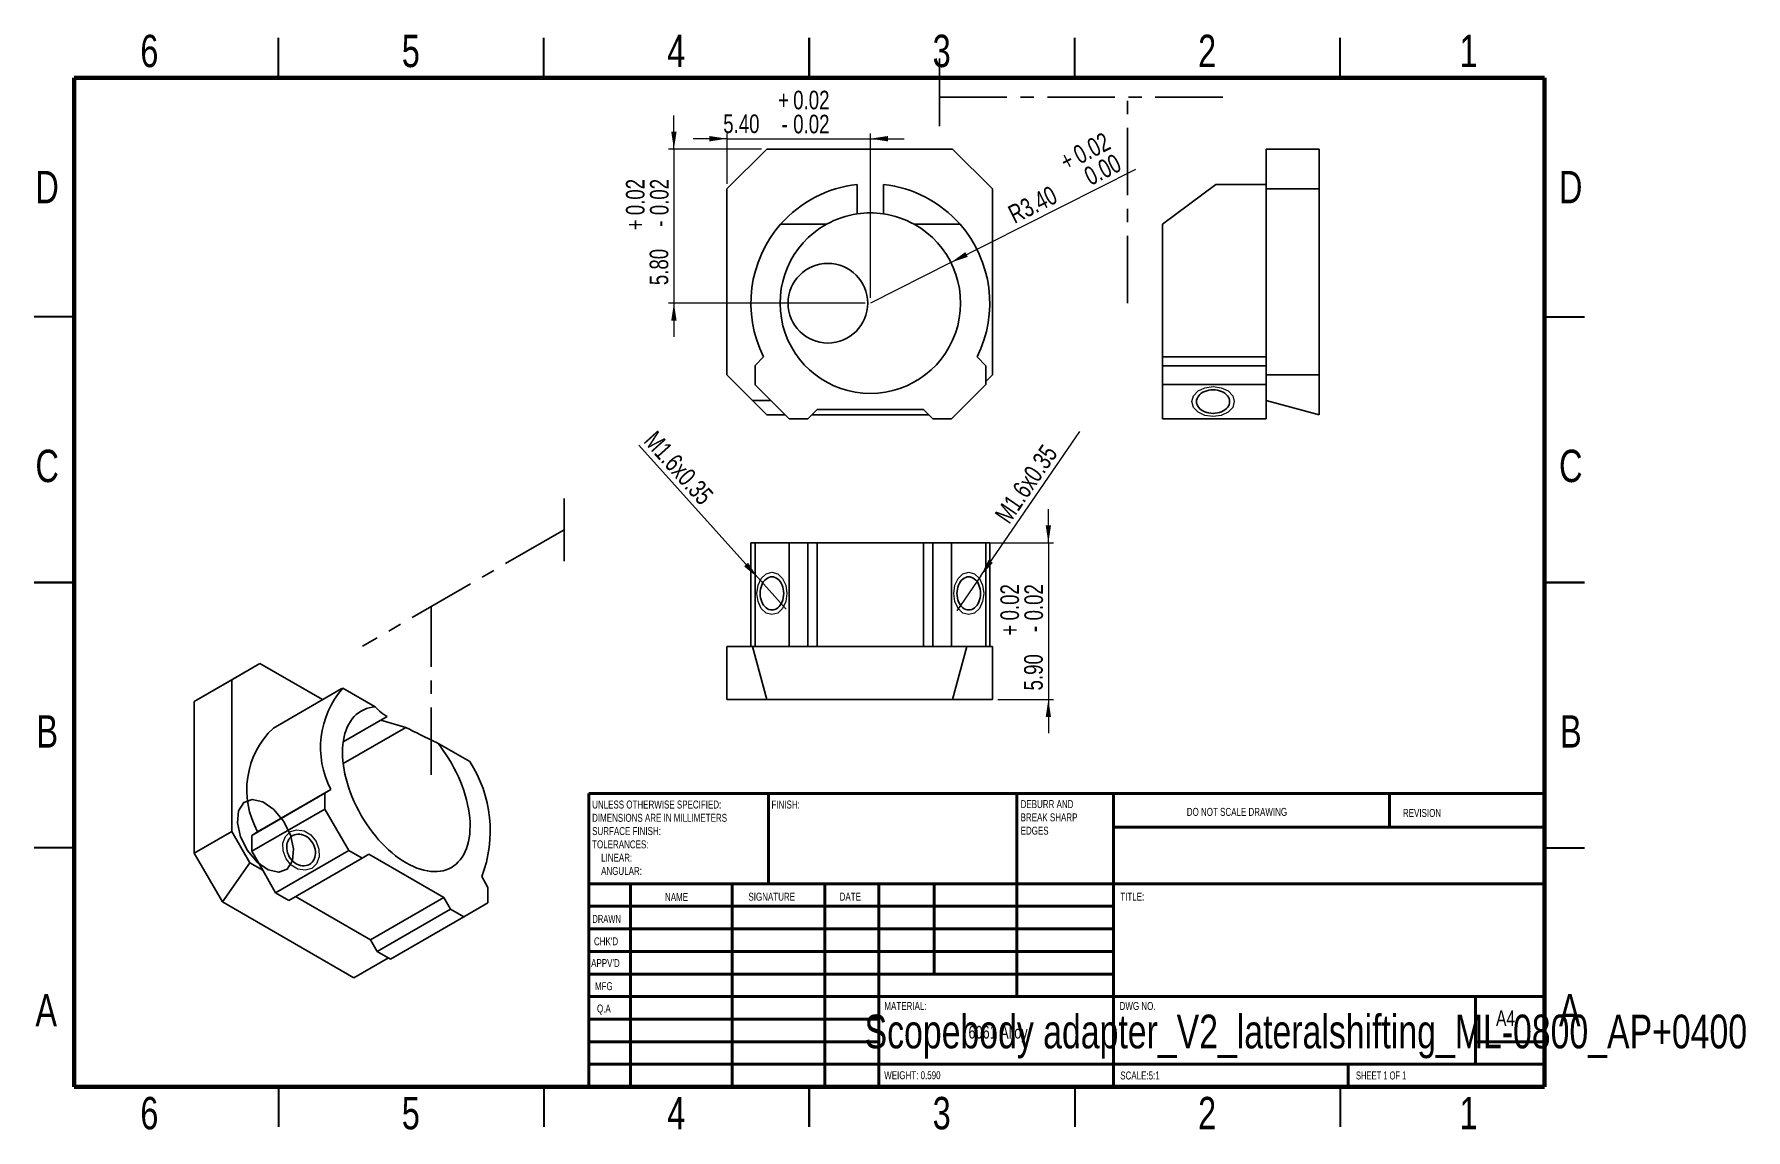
# Model space of a CAD drawing. Header units: millimetres. Extents: x 2 to 325, y 2 to 208.
import ezdxf

# ---------------------------------------------------------------- set-up
doc = ezdxf.new("R2010")
doc.units = ezdxf.units.MM
doc.linetypes.add('CENTERX2', pattern=[20.32, 12.7, -2.54, 2.54, -2.54])
doc.styles.add('SLDTEXTSTYLE0', font='TXT', dxfattribs={"width": 0.75})
doc.styles.add('SLDTEXTSTYLE1', font='TXT', dxfattribs={"width": 0.686449})
doc.styles.add('SLDTEXTSTYLE2', font='TXT', dxfattribs={"width": 0.6875})
doc.dimstyles.new('SLDDIMSTYLE0', dxfattribs={"dimtxt": 3.5, "dimasz": 3.302, "dimexe": 0, "dimexo": 0.0625, "dimgap": 0.875, "dimtad": 1, "dimlfac": 0.2, "dimrnd": 1e-09, "dimzin": 4, "dimdsep": 46, "dimtxsty": 'SLDTEXTSTYLE0', "dimsah": 1, "dimcen": 0.09, "dimadec": 0, "dimazin": 1, "dimtol": 1, "dimtp": 0.02, "dimtm": 0.02, "dimtfac": 1, "dimtmove": 0, "dimatfit": 0, "dimfxl": 0, "dimfrac": 2, "dimtolj": 1, "dimarcsym": 0})
doc.dimstyles.new('SLDDIMSTYLE1', dxfattribs={"dimtxt": 3.5, "dimasz": 3.302, "dimexe": 0, "dimexo": 0.0625, "dimgap": 0.875, "dimtad": 1, "dimlfac": 0.2, "dimrnd": 1e-09, "dimzin": 4, "dimdsep": 46, "dimtxsty": 'SLDTEXTSTYLE0', "dimsah": 1, "dimcen": 0, "dimadec": 0, "dimazin": 1, "dimtol": 1, "dimtp": 0.02, "dimtfac": 1, "dimtofl": 0, "dimtmove": 0, "dimatfit": 3, "dimfxl": 0, "dimfrac": 2, "dimtolj": 1, "dimtzin": 0, "dimarcsym": 0})
doc.dimstyles.new('SLDDIMSTYLE2', dxfattribs={"dimtxt": 3.5, "dimasz": 3.302, "dimexe": 0, "dimexo": 0.0625, "dimgap": 0.875, "dimtad": 1, "dimlfac": 0.2, "dimrnd": 1e-09, "dimzin": 12, "dimdsep": 46, "dimtxsty": 'SLDTEXTSTYLE0', "dimblk1": 'NONE', "dimsah": 1, "dimcen": 0, "dimadec": 0, "dimazin": 3, "dimtfac": 1, "dimtmove": 0, "dimatfit": 3, "dimldrblk": 'NONE', "dimfxl": 0, "dimfrac": 2, "dimtolj": 1, "dimtzin": 12, "dimarcsym": 0})

# ---------------------------------------------------------------- blocks, each defined once
blk = doc.blocks.new('SW_NOTE_0')
at = {"color": 0, "linetype": 'Continuous', "lineweight": 0, "char_height": 1.5, "attachment_point": 1, "style": 'SLDTEXTSTYLE0'}
for s, insert in [('UNLESS OTHERWISE SPECIFIED:', (0, 1.93)), ('SURFACE FINISH:', (0, -3.07)), ('DIMENSIONS ARE IN MILLIMETERS', (0, -0.57)), ('TOLERANCES:', (0, -5.57)), ('LINEAR:', (1.69, -8.07)), ('ANGULAR:', (1.69, -10.57))]:
    blk.add_mtext(s, dxfattribs=dict(at, insert=insert))
blk = doc.blocks.new('SW_NOTE_0_1')
at = {"color": 0, "linetype": 'Continuous', "lineweight": 0, "char_height": 1.5, "attachment_point": 1, "style": 'SLDTEXTSTYLE0'}
for s, insert in [('DEBURR AND', (0, 1.93)), ('BREAK SHARP', (0, -0.57)), ('EDGES', (0, -3.07))]:
    blk.add_mtext(s, dxfattribs=dict(at, insert=insert))
blk = doc.blocks.new('_D')
at = {"color": 7, "linetype": 'Continuous', "lineweight": 0}
for p, q in [((133, 188.54), (126.65, 188.54)), ((133, 180.07), (133, 189.54)), ((133, 188.54), (160, 188.54)), ((160, 158.57), (160, 189.54)), ((160, 188.54), (166.35, 188.54))]:
    blk.add_line(p, q, dxfattribs=at)
at = {"color": 7, "linetype": 'Continuous', "lineweight": 18}
for points in [[(133, 188.54), (129.7, 189.04), (129.7, 188.03)], [(160, 188.54), (163.3, 188.03), (163.3, 189.04)]]:
    blk.add_solid(points, dxfattribs=at)
at = {"color": 7, "linetype": 'Continuous', "lineweight": 18, "char_height": 3.5, "attachment_point": 1, "style": 'SLDTEXTSTYLE0'}
for s, insert in [('+', (142.64, 197.57)), ('0.02', (145.47, 197.57)), ('5.40', (132.29, 193.1)), ('-', (143.28, 193.05)), ('0.02', (145.47, 193.05))]:
    blk.add_mtext(s, dxfattribs=dict(at, insert=insert))
blk = doc.blocks.new('_D_1')
at = {"color": 7, "linetype": 'Continuous', "lineweight": 0}
for p, q in [((123, 186.57), (123, 192.92)), ((139.5, 186.57), (122, 186.57)), ((123, 186.57), (123, 157.57)), ((159, 157.57), (122, 157.57)), ((123, 157.57), (123, 151.22))]:
    blk.add_line(p, q, dxfattribs=at)
at = {"color": 7, "linetype": 'Continuous', "lineweight": 18}
for points in [[(123, 186.57), (123.51, 189.87), (122.49, 189.87)], [(123, 157.57), (122.49, 154.27), (123.51, 154.27)]]:
    blk.add_solid(points, dxfattribs=at)
at = {"color": 7, "linetype": 'Continuous', "lineweight": 18, "char_height": 3.5, "attachment_point": 1, "rotation": 90, "style": 'SLDTEXTSTYLE0'}
for s, insert in [('0.02', (113.96, 174.13)), ('0.02', (118.49, 174.13)), ('+', (113.96, 171.3)), ('-', (118.49, 171.94)), ('5.80', (118.43, 160.96))]:
    blk.add_mtext(s, dxfattribs=dict(at, insert=insert))
blk = doc.blocks.new('_D_2')
at = {"color": 7, "linetype": 'Continuous', "lineweight": 0}
for q in [(210, 182.83), (160, 157.57)]:
    blk.add_line((175.17, 165.23), q, dxfattribs=at)
at = {"color": 7, "linetype": 'Continuous', "lineweight": 18}
blk.add_solid([(175.17, 165.23), (178.35, 166.27), (177.89, 167.18)], dxfattribs=at)
at = {"color": 7, "linetype": 'Continuous', "lineweight": 18, "char_height": 3.5, "attachment_point": 1, "rotation": 26.8015, "style": 'SLDTEXTSTYLE0'}
for s, insert in [('0.02', (197.86, 186.79)), ('+', (195.33, 185.52)), ('0.00', (199.9, 182.75)), ('R3.40', (185.59, 175.58))]:
    blk.add_mtext(s, dxfattribs=dict(at, insert=insert))
blk = doc.blocks.new('_D_3')
at = {"color": 7, "linetype": 'Continuous', "lineweight": 0}
for p, q in [((193.53, 112.43), (193.53, 118.78)), ((178, 112.43), (194.53, 112.43)), ((193.53, 112.43), (193.53, 82.93)), ((184, 82.93), (194.53, 82.93)), ((193.53, 82.93), (193.53, 76.58))]:
    blk.add_line(p, q, dxfattribs=at)
at = {"color": 7, "linetype": 'Continuous', "lineweight": 18}
for points in [[(193.53, 112.43), (194.04, 115.73), (193.03, 115.73)], [(193.53, 82.93), (193.03, 79.62), (194.04, 79.62)]]:
    blk.add_solid(points, dxfattribs=at)
at = {"color": 7, "linetype": 'Continuous', "lineweight": 18, "char_height": 3.5, "attachment_point": 1, "rotation": 90, "style": 'SLDTEXTSTYLE0'}
for s, insert in [('0.02', (184.5, 97.83)), ('0.02', (189.02, 97.83)), ('+', (184.5, 95)), ('-', (189.02, 95.64)), ('5.90', (188.97, 84.65))]:
    blk.add_mtext(s, dxfattribs=dict(at, insert=insert))
blk = doc.blocks.new('_D_4')
at = {"color": 7, "linetype": 'Continuous', "lineweight": 0}
for q in [(199.45, 133.39), (176.27, 99.63)]:
    blk.add_line((180.8, 106.22), q, dxfattribs=at)
at = {"color": 7, "linetype": 'Continuous', "lineweight": 18}
blk.add_solid([(180.8, 106.22), (183.08, 108.66), (182.25, 109.23)], dxfattribs=at)
at = {"color": 7, "linetype": 'Continuous', "lineweight": 18, "insert": (183.26, 117.76), "char_height": 3.5, "attachment_point": 1, "rotation": 55.5281, "style": 'SLDTEXTSTYLE0'}
blk.add_mtext('M1.6x0.35', dxfattribs=at)
blk = doc.blocks.new('_None')
blk = doc.blocks.new('_D_5')
at = {"color": 7, "linetype": 'Continuous', "lineweight": 0}
for q in [(116.39, 130.82), (144.14, 99.95)]:
    blk.add_line((138.79, 105.9), q, dxfattribs=at)
at = {"color": 7, "linetype": 'Continuous', "lineweight": 18}
blk.add_solid([(138.79, 105.9), (136.96, 108.7), (136.2, 108.02)], dxfattribs=at)
at = {"color": 7, "linetype": 'Continuous', "lineweight": 18, "insert": (119.73, 133.82), "char_height": 3.5, "attachment_point": 1, "rotation": 311.9568, "style": 'SLDTEXTSTYLE0'}
blk.add_mtext('M1.6x0.35', dxfattribs=at)

msp = doc.modelspace()

# ---------------------------------------------------------------- linework, layer by layer
at = {"color": 7, "linetype": 'Continuous', "lineweight": 35}
for p, q in [((48.5, 200), (48.5, 207.5)), ((98.5, 200), (98.5, 207.5)), ((148.5, 207.5), (148.5, 200)), ((148.5, 200), (148.5, 207.5)), ((198.5, 200), (198.5, 207.5)), ((248.5, 200), (248.5, 207.5)), ((10, 155), (2.5, 155)), ((287, 155), (294.5, 155)), ((2.5, 105), (10, 105)), ((10, 105), (2.5, 105)), ((294.5, 105), (287, 105)), ((287, 105), (294.5, 105)), ((10, 55), (2.5, 55)), ((287, 55), (294.5, 55)), ((48.5, 10), (48.5, 2.5)), ((98.5, 10), (98.5, 2.5)), ((148.5, 2.5), (148.5, 10)), ((148.5, 10), (148.5, 2.5)), ((198.5, 10), (198.5, 2.5)), ((248.5, 10), (248.5, 2.5))]:
    msp.add_line(p, q, dxfattribs=at)
at = {"color": 7, "linetype": 'CENTERX2'}
for p, q in [((173.041, 203.619), (173.041, 189.119)), ((173.041, 196.369), (226.705, 196.369)), ((208.447, 157.569), (208.447, 196.369)), ((102.295, 120.802), (102.295, 108.962)), ((102.295, 114.882), (64.349, 92.977)), ((77.259, 68.748), (77.259, 100.43))]:
    msp.add_line(p, q, dxfattribs=at)
at = {"color": 7, "linetype": 'Continuous', "lineweight": 70}
for p, q in [((10, 10), (10, 200)), ((10, 200), (287, 200)), ((287, 200), (287, 10)), ((287, 10), (10, 10))]:
    msp.add_line(p, q, dxfattribs=at)
at = {"color": 7, "linetype": 'Continuous', "lineweight": 25}
for p, q in [((140.498, 186.569), (132.998, 179.069)), ((140.498, 186.569), (175.498, 186.569)), ((182.998, 179.069), (175.498, 186.569)), ((234.557, 179.069), (234.557, 186.569)), ((234.557, 186.569), (244.557, 186.569)), ((244.557, 186.569), (244.557, 179.069)), ((132.998, 144.069), (132.998, 179.069)), ((157.498, 179.93), (157.498, 174.384)), ((162.498, 174.384), (162.498, 179.93)), ((182.998, 179.069), (182.998, 144.069)), ((215.057, 172.43), (225.057, 179.93)), ((234.557, 179.93), (225.057, 179.93)), ((244.557, 179.069), (234.557, 179.069)), ((234.557, 179.069), (234.557, 144.069)), ((244.557, 179.069), (244.557, 144.069)), ((143.103, 172.43), (151.742, 172.43)), ((168.253, 172.43), (176.892, 172.43)), ((215.057, 147.465), (215.057, 172.43)), ((139.896, 147.462), (138.325, 145.805)), ((138.325, 145.805), (138.325, 142.173)), ((181.765, 145.801), (180.101, 147.465)), ((181.765, 145.801), (181.765, 142.266)), ((215.057, 147.465), (234.557, 147.465)), ((215.057, 145.801), (215.057, 147.465)), ((234.557, 145.801), (215.057, 145.801)), ((215.057, 145.801), (215.057, 142.266)), ((132.998, 144.069), (137.818, 139.249)), ((138.325, 142.173), (144.695, 135.803)), ((175.301, 135.801), (181.765, 142.266)), ((181.765, 142.837), (182.998, 144.069)), ((234.557, 142.266), (215.057, 142.266)), ((215.057, 135.801), (215.057, 142.266)), ((234.557, 144.069), (244.557, 144.069)), ((234.557, 142.837), (234.557, 144.069)), ((234.557, 142.837), (234.557, 142.266)), ((234.557, 135.801), (234.557, 142.266)), ((244.557, 144.069), (244.557, 136.569)), ((137.818, 139.249), (141.249, 139.249)), ((137.818, 139.249), (140.498, 136.569)), ((244.557, 136.569), (234.557, 139.249)), ((143.929, 136.569), (140.498, 136.569)), ((144.695, 135.803), (148.231, 135.803)), ((148.231, 135.803), (149.998, 137.569)), ((170.998, 136.569), (148.998, 136.569)), ((149.998, 137.569), (169.998, 137.569)), ((169.998, 137.569), (171.765, 135.801)), ((171.765, 135.801), (175.301, 135.801)), ((215.057, 135.801), (234.557, 135.801)), ((137.498, 112.426), (137.498, 92.926)), ((137.498, 112.426), (138.325, 112.426)), ((138.325, 112.426), (138.325, 92.926)), ((138.325, 112.426), (144.695, 112.426)), ((144.695, 92.926), (144.695, 112.426)), ((144.695, 112.426), (148.231, 112.426)), ((148.231, 112.426), (148.231, 92.926)), ((148.231, 112.426), (149.998, 112.426)), ((149.998, 112.426), (149.998, 92.926)), ((149.998, 112.426), (169.998, 112.426)), ((169.998, 112.426), (169.998, 92.926)), ((169.998, 112.426), (171.765, 112.426)), ((171.765, 92.926), (171.765, 112.426)), ((171.765, 112.426), (175.301, 112.426)), ((175.301, 112.426), (175.301, 92.926)), ((175.301, 112.426), (181.765, 112.426)), ((181.765, 92.926), (181.765, 112.426)), ((181.765, 112.426), (182.498, 112.426)), ((182.498, 92.926), (182.498, 112.426)), ((132.998, 82.926), (132.998, 92.926)), ((132.998, 92.926), (137.818, 92.926)), ((137.818, 92.926), (140.498, 82.926)), ((137.818, 92.926), (141.249, 92.926)), ((141.249, 92.926), (144.695, 92.926)), ((148.231, 92.926), (144.695, 92.926)), ((148.231, 92.926), (149.998, 92.926)), ((149.998, 92.926), (169.998, 92.926)), ((169.998, 92.926), (171.765, 92.926)), ((175.301, 92.926), (171.765, 92.926)), ((175.301, 92.926), (181.765, 92.926)), ((175.498, 82.926), (178.177, 92.926)), ((181.765, 92.926), (182.998, 92.926)), ((182.998, 92.926), (182.998, 82.926)), ((37.937, 85.647), (45.008, 89.729)), ((45.008, 89.729), (39.705, 86.667)), ((45.008, 89.729), (56.804, 82.92)), ((39.705, 86.667), (32.634, 82.585)), ((32.634, 82.585), (37.937, 85.647)), ((39.705, 58.088), (39.705, 86.667)), ((60.346, 84.964), (47.548, 77.576)), ((60.639, 85.08), (66.748, 81.554)), ((32.634, 54.006), (32.634, 82.585)), ((140.498, 82.926), (132.998, 82.926)), ((175.498, 82.926), (140.498, 82.926)), ((182.998, 82.926), (175.498, 82.926)), ((68.975, 79.737), (60.695, 74.957)), ((60.695, 70.875), (72.51, 77.696)), ((72.51, 77.696), (67.797, 79.057)), ((78.423, 74.814), (84.531, 71.288)), ((43.472, 57.331), (57.261, 65.291)), ((44.583, 58.042), (58.371, 66.002)), ((58.371, 66.002), (57.261, 65.291)), ((57.261, 65.291), (57.261, 62.325)), ((57.261, 62.325), (43.472, 54.365)), ((57.261, 62.325), (61.765, 54.523)), ((32.634, 54.006), (39.705, 58.088)), ((39.705, 58.088), (43.113, 52.184)), ((44.583, 58.042), (43.472, 57.331)), ((43.472, 54.365), (43.472, 57.331)), ((37.937, 44.82), (32.634, 54.006)), ((43.113, 52.184), (37.937, 44.82)), ((43.113, 52.184), (45.54, 50.783)), ((43.472, 54.365), (45.54, 50.783)), ((47.977, 46.563), (61.765, 54.523)), ((64.265, 53.08), (50.477, 45.12)), ((61.765, 54.523), (64.265, 53.08)), ((64.265, 53.08), (65.514, 53.801)), ((65.514, 53.801), (79.656, 45.637)), ((45.54, 50.783), (47.977, 46.563)), ((87.977, 47.555), (86.801, 49.593)), ((50.477, 45.12), (47.977, 46.563)), ((51.726, 45.841), (65.868, 37.677)), ((79.656, 45.637), (65.868, 37.677)), ((79.656, 45.637), (80.906, 43.472)), ((87.977, 47.555), (87.977, 44.668)), ((62.686, 30.533), (37.937, 44.82)), ((67.118, 35.512), (80.906, 43.472)), ((83.406, 42.028), (69.618, 34.069)), ((80.906, 43.472), (83.406, 42.028)), ((83.406, 42.028), (87.977, 44.668)), ((65.868, 37.677), (67.118, 35.512)), ((69.618, 34.069), (67.118, 35.512)), ((62.686, 30.533), (69.214, 34.302))]:
    msp.add_line(p, q, dxfattribs=at)
at = {"color": 7, "linetype": 'Continuous', "lineweight": 50}
for p, q in [((107, 65.25), (287, 65.25)), ((107, 65.25), (107, 10)), ((140.8, 48.25), (140.8, 65.25)), ((187.6, 65.25), (187.6, 27)), ((205.8, 65.25), (205.8, 10)), ((257.8, 58.875), (257.8, 65.25)), ((287, 58.875), (205.8, 58.875)), ((287, 48.25), (107, 48.25)), ((114.8, 48.25), (114.8, 10)), ((133.991, 48.25), (133.991, 10)), ((151.399, 48.25), (151.399, 10)), ((161.6, 10), (161.6, 48.25)), ((172, 31.25), (172, 48.25)), ((205.8, 44), (107, 44)), ((205.8, 39.75), (107, 39.75)), ((205.8, 35.5), (107, 35.5)), ((205.8, 31.25), (107, 31.25)), ((161.6, 27), (107, 27)), ((161.6, 27), (287, 27)), ((274, 14.25), (274, 27)), ((161.6, 22.75), (107, 22.75)), ((161.6, 18.5), (107, 18.5)), ((287, 18.5), (274, 18.5)), ((107, 14.25), (287, 14.25)), ((250, 10), (250, 14.25))]:
    msp.add_line(p, q, dxfattribs=at)
at = {"color": 7, "linetype": 'Continuous', "lineweight": 18, "flags": 128}
for points in [[(228.557, 139.034), (228.252, 137.951), (227.385, 137.034), (226.088, 136.42), (224.557, 136.205), (223.026, 136.42), (221.728, 137.034), (220.861, 137.951), (220.557, 139.034), (220.861, 140.116), (221.728, 141.034), (223.026, 141.647), (224.557, 141.862), (226.088, 141.647), (227.385, 141.034), (228.252, 140.116), (228.557, 139.034)], [(141.463, 98.926), (140.381, 99.23), (139.463, 100.098), (138.85, 101.395), (138.635, 102.926), (138.85, 104.457), (139.463, 105.754), (140.381, 106.622), (141.463, 106.926), (142.546, 106.622), (143.463, 105.754), (144.076, 104.457), (144.292, 102.926), (144.076, 101.395), (143.463, 100.098), (142.546, 99.23), (141.463, 98.926)], [(178.533, 98.926), (177.451, 99.23), (176.533, 100.098), (175.92, 101.395), (175.705, 102.926), (175.92, 104.457), (176.533, 105.754), (177.451, 106.622), (178.533, 106.926), (179.615, 106.622), (180.533, 105.754), (181.146, 104.457), (181.362, 102.926), (181.146, 101.395), (180.533, 100.098), (179.615, 99.23), (178.533, 98.926)], [(49.934, 52.971), (49.384, 54.421), (49.348, 55.898), (49.832, 57.179), (50.762, 58.068), (51.997, 58.429), (53.348, 58.208), (54.61, 57.438), (55.591, 56.236), (56.141, 54.786), (56.176, 53.309), (55.692, 52.028), (54.762, 51.139), (53.527, 50.778), (52.176, 50.999), (50.914, 51.769), (49.934, 52.971)]]:
    msp.add_lwpolyline(points, dxfattribs=at)
at = {"color": 7, "linetype": 'Continuous', "lineweight": 25, "flags": 128}
for points in [[(224.557, 141.243), (224.149, 141.224), (223.748, 141.168), (223.361, 141.075), (222.994, 140.947), (222.654, 140.787), (222.347, 140.596), (222.078, 140.379), (221.851, 140.138), (221.67, 139.879), (221.538, 139.606), (221.459, 139.322), (221.432, 139.034), (221.459, 138.745), (221.538, 138.462), (221.67, 138.188), (221.851, 137.929), (222.078, 137.688), (222.347, 137.471), (222.654, 137.281), (222.994, 137.12), (223.361, 136.992), (223.748, 136.899), (224.149, 136.843), (224.557, 136.824), (224.965, 136.843), (225.366, 136.899), (225.753, 136.992), (226.119, 137.12), (226.459, 137.281), (226.767, 137.471), (227.036, 137.688), (227.263, 137.929), (227.444, 138.188), (227.575, 138.462), (227.655, 138.745), (227.682, 139.034), (227.655, 139.322), (227.575, 139.606), (227.444, 139.879), (227.263, 140.138), (227.036, 140.379), (226.767, 140.596), (226.459, 140.787), (226.119, 140.947), (225.753, 141.075), (225.366, 141.168), (224.965, 141.224), (224.557, 141.243)], [(143.673, 102.926), (143.654, 103.334), (143.598, 103.735), (143.505, 104.122), (143.377, 104.489), (143.216, 104.828), (143.026, 105.136), (142.808, 105.405), (142.568, 105.632), (142.309, 105.813), (142.035, 105.945), (141.752, 106.024), (141.463, 106.051), (141.175, 106.024), (140.891, 105.945), (140.618, 105.813), (140.358, 105.632), (140.118, 105.405), (139.901, 105.136), (139.71, 104.828), (139.55, 104.489), (139.422, 104.122), (139.329, 103.735), (139.272, 103.334), (139.254, 102.926), (139.272, 102.518), (139.329, 102.117), (139.422, 101.73), (139.55, 101.364), (139.71, 101.024), (139.901, 100.716), (140.118, 100.447), (140.358, 100.22), (140.618, 100.039), (140.891, 99.907), (141.175, 99.828), (141.463, 99.801), (141.752, 99.828), (142.035, 99.907), (142.309, 100.039), (142.568, 100.22), (142.808, 100.447), (143.026, 100.716), (143.216, 101.024), (143.377, 101.364), (143.505, 101.73), (143.598, 102.117), (143.654, 102.518), (143.673, 102.926)], [(180.743, 102.926), (180.724, 103.334), (180.667, 103.735), (180.575, 104.122), (180.447, 104.489), (180.286, 104.828), (180.096, 105.136), (179.878, 105.405), (179.638, 105.632), (179.379, 105.813), (179.105, 105.945), (178.822, 106.024), (178.533, 106.051), (178.245, 106.024), (177.961, 105.945), (177.687, 105.813), (177.428, 105.632), (177.188, 105.405), (176.971, 105.136), (176.78, 104.828), (176.619, 104.489), (176.492, 104.122), (176.399, 103.735), (176.342, 103.334), (176.323, 102.926), (176.342, 102.518), (176.399, 102.117), (176.492, 101.73), (176.619, 101.364), (176.78, 101.024), (176.971, 100.716), (177.188, 100.447), (177.428, 100.22), (177.687, 100.039), (177.961, 99.907), (178.245, 99.828), (178.533, 99.801), (178.822, 99.828), (179.105, 99.907), (179.379, 100.039), (179.638, 100.22), (179.878, 100.447), (180.096, 100.716), (180.286, 101.024), (180.447, 101.364), (180.575, 101.73), (180.667, 102.117), (180.724, 102.518), (180.743, 102.926)], [(78.423, 74.814), (79.003, 74.083), (79.562, 73.326), (80.1, 72.547), (80.613, 71.747), (81.102, 70.929), (81.564, 70.096), (81.998, 69.25), (82.402, 68.395), (82.775, 67.532), (83.116, 66.664), (83.424, 65.794), (83.699, 64.925), (83.938, 64.06), (84.141, 63.201), (84.309, 62.35), (84.439, 61.512), (84.532, 60.688), (84.588, 59.88), (84.606, 59.092), (84.586, 58.326), (84.529, 57.584), (84.434, 56.868), (84.302, 56.182), (84.133, 55.526), (83.927, 54.904), (83.687, 54.316), (83.411, 53.766), (83.101, 53.254), (82.758, 52.782), (82.383, 52.352), (81.978, 51.964), (81.543, 51.622), (81.08, 51.324), (80.59, 51.073), (80.075, 50.868), (79.536, 50.712), (78.976, 50.603), (78.396, 50.543), (77.797, 50.532), (77.182, 50.57), (76.552, 50.656), (75.91, 50.791), (75.258, 50.973), (74.597, 51.203), (73.93, 51.479), (73.259, 51.801), (72.585, 52.168), (71.912, 52.579), (71.241, 53.032), (70.573, 53.526), (69.913, 54.059), (69.26, 54.63), (68.618, 55.236), (67.989, 55.877), (67.374, 56.549), (66.775, 57.252), (66.195, 57.982), (65.634, 58.737), (65.096, 59.516), (64.581, 60.315), (64.091, 61.131), (63.628, 61.964), (63.193, 62.809), (62.787, 63.664), (62.412, 64.527), (62.07, 65.395), (61.76, 66.265), (61.484, 67.134), (61.243, 67.999), (61.038, 68.859), (60.869, 69.709), (60.737, 70.548), (60.642, 71.374), (60.584, 72.182), (60.565, 72.971), (60.583, 73.738), (60.638, 74.481), (60.731, 75.198), (60.862, 75.886), (61.029, 76.543), (61.233, 77.167), (61.472, 77.756), (61.746, 78.309), (62.054, 78.823), (62.396, 79.296), (62.769, 79.728), (63.173, 80.118), (63.607, 80.463), (64.069, 80.762), (64.557, 81.016), (65.071, 81.222), (65.609, 81.381), (66.168, 81.492), (66.748, 81.554)], [(54.325, 51.897), (54.6, 52.087), (54.843, 52.32), (55.051, 52.591), (55.22, 52.898), (55.347, 53.233), (55.429, 53.592), (55.466, 53.968), (55.457, 54.355), (55.402, 54.746), (55.301, 55.135), (55.157, 55.515), (54.972, 55.879), (54.749, 56.221), (54.492, 56.536), (54.206, 56.818), (53.895, 57.061), (53.564, 57.263), (53.22, 57.419), (52.868, 57.527), (52.514, 57.585), (52.164, 57.592), (51.825, 57.548), (51.501, 57.453), (51.2, 57.31), (50.925, 57.12), (50.681, 56.887), (50.473, 56.616), (50.304, 56.309), (50.177, 55.974), (50.095, 55.615), (50.058, 55.239), (50.067, 54.852), (50.123, 54.461), (50.223, 54.072), (50.367, 53.692), (50.552, 53.328), (50.775, 52.985), (51.032, 52.671), (51.319, 52.389), (51.63, 52.146), (51.96, 51.944), (52.304, 51.788), (52.657, 51.68), (53.01, 51.622), (53.36, 51.615), (53.699, 51.659), (54.023, 51.754), (54.325, 51.897)]]:
    msp.add_lwpolyline(points, dxfattribs=at)
at = {"color": 7, "linetype": 'Continuous', "flags": 128}
msp.add_lwpolyline([(51.14, 52.555), (50.161, 51.016), (48.559, 50.429), (46.577, 50.884), (44.518, 52.312), (42.696, 54.495), (41.386, 57.101), (40.79, 59.734), (40.997, 61.991), (41.977, 63.531), (43.579, 64.118), (45.561, 63.663), (47.619, 62.235), (49.442, 60.051), (50.751, 57.445), (51.348, 54.813), (51.14, 52.555)], dxfattribs=at)
at = {"color": 7, "linetype": 'Continuous'}
msp.add_circle((151.998, 157.569), 7.5, dxfattribs=at)
at = {"color": 7, "linetype": 'Continuous', "lineweight": 25}
for centre, radius, start, end in [((159.998, 157.569), 22.5, 96.37937, 138.66392), ((159.998, 157.569), 22.5, 41.33608, 83.62063), ((159.998, 157.569), 17, 98.45652, 119.05456), ((159.998, 157.569), 17, 81.54348, 98.45652), ((159.998, 157.569), 17, 60.94544, 81.54348), ((159.998, 157.569), 22.5, 138.66392, 206.69384), ((159.998, 157.569), 17, 119.05456, 60.94544), ((159.998, 157.569), 22.5, 333.31673, 41.33608), ((73.411, 73.888), 16.982, 138.77096, 207.6683), ((58.628, 65.902), 16.095, 133.50688, 209.23031), ((64.352, 58.211), 24.046, 338.99902, 32.94562)]:
    msp.add_arc(centre, radius, start, end, dxfattribs=at)
for major_axis, start_param, end_param in [((26.486, -10.575), 2.9835094, 3.0475381), ((20.012, -7.99), 3.3257572, 3.6852609), ((20.012, -7.99), 3.9804491, 4.3399528)]:
    msp.add_ellipse((86.596, 74.138), major_axis=major_axis, ratio=0.119714, start_param=start_param, end_param=end_param, dxfattribs=at)

# ---------------------------------------------------------------- block references
at = {"color": 7, "linetype": 'Continuous', "lineweight": 0}
for name, p in [('SW_NOTE_0', (107.594, 61.987)), ('SW_NOTE_0_1', (188.309, 62.069))]:
    msp.add_blockref(name, p, dxfattribs=at)

# ---------------------------------------------------------------- texts
for s, insert, char_height, attachment_point, style in [('6', (24.189, 208.114), 6.096, 2, 'SLDTEXTSTYLE0'), ('5', (73.439, 208.114), 6.096, 2, 'SLDTEXTSTYLE0'), ('4', (123.439, 208.114), 6.096, 2, 'SLDTEXTSTYLE0'), ('3', (173.439, 208.114), 6.096, 2, 'SLDTEXTSTYLE0'), ('2', (223.439, 208.114), 6.096, 2, 'SLDTEXTSTYLE0'), ('1', (272.689, 208.114), 6.096, 2, 'SLDTEXTSTYLE0'), ('D', (4.93, 182.476), 6.096, 2, 'SLDTEXTSTYLE0'), ('D', (291.93, 182.476), 6.096, 2, 'SLDTEXTSTYLE0'), ('C', (4.937, 129.976), 6.096, 2, 'SLDTEXTSTYLE0'), ('C', (291.937, 129.976), 6.096, 2, 'SLDTEXTSTYLE0'), ('B', (4.953, 79.976), 6.096, 2, 'SLDTEXTSTYLE0'), ('B', (291.953, 79.976), 6.096, 2, 'SLDTEXTSTYLE0'), ('FINISH:', (141.371, 63.919), 1.5, 1, 'SLDTEXTSTYLE0'), ('DO NOT SCALE DRAWING', (219.615, 62.533), 1.5, 1, 'SLDTEXTSTYLE0'), ('REVISION', (260.328, 62.335), 1.5, 1, 'SLDTEXTSTYLE0'), ('NAME', (121.322, 46.501), 1.5, 1, 'SLDTEXTSTYLE0'), ('SIGNATURE', (137.034, 46.562), 1.5, 1, 'SLDTEXTSTYLE0'), ('DATE', (154.215, 46.576), 1.5, 1, 'SLDTEXTSTYLE0'), ('TITLE:', (207.09, 46.576), 1.5, 1, 'SLDTEXTSTYLE0'), ('DRAWN', (107.643, 42.385), 1.5, 1, 'SLDTEXTSTYLE1'), ("CHK'D", (107.939, 38.162), 1.5, 1, 'SLDTEXTSTYLE0'), ("APPV'D", (107.402, 34.066), 1.5, 1, 'SLDTEXTSTYLE0'), ('MFG', (108.124, 29.716), 1.5, 1, 'SLDTEXTSTYLE0'), ('A', (4.757, 27.476), 6.096, 2, 'SLDTEXTSTYLE0'), ('MATERIAL:', (162.646, 25.986), 1.5, 1, 'SLDTEXTSTYLE0'), ('DWG NO.', (206.953, 25.986), 1.5, 1, 'SLDTEXTSTYLE0'), ('A', (291.757, 27.476), 6.096, 2, 'SLDTEXTSTYLE0'), ('Q.A', (108.509, 25.505), 1.5, 1, 'SLDTEXTSTYLE0'), ('Scopebody adapter_V2_lateralshifting_ML-0800_AP+0400', (242.037, 23.607), 6.35, 2, 'SLDTEXTSTYLE0'), ('A4', (277.871, 24.406), 2.9104, 1, 'SLDTEXTSTYLE0'), ('6061 Alloy', (184.065, 21.486), 2.3813, 2, 'SLDTEXTSTYLE0'), ('WEIGHT: 0.590', (162.618, 12.949), 1.4986, 1, 'SLDTEXTSTYLE0'), ('SCALE:5:1', (207.074, 12.9), 1.5, 1, 'SLDTEXTSTYLE0'), ('SHEET 1 OF 1', (251.478, 12.9), 1.5, 1, 'SLDTEXTSTYLE2'), ('6', (24.189, 8.114), 6.096, 2, 'SLDTEXTSTYLE0'), ('5', (73.439, 8.114), 6.096, 2, 'SLDTEXTSTYLE0'), ('4', (123.439, 8.114), 6.096, 2, 'SLDTEXTSTYLE0'), ('3', (173.439, 8.114), 6.096, 2, 'SLDTEXTSTYLE0'), ('2', (223.439, 8.114), 6.096, 2, 'SLDTEXTSTYLE0'), ('1', (272.689, 8.114), 6.096, 2, 'SLDTEXTSTYLE0')]:
    msp.add_mtext(s, dxfattribs=dict(at, insert=insert, char_height=char_height, attachment_point=attachment_point, style=style))

# ---------------------------------------------------------------- dimensions: what is measured, and where the dimension line sits
at = {"color": 7, "linetype": 'Continuous', "lineweight": 18}
dim = msp.add_linear_dim(base=(159.998, 188.536), p1=(132.998, 179.069), p2=(159.998, 157.569), dimstyle='SLDDIMSTYLE0', dxfattribs=at)
dim.commit()
dim.dimension.update_dxf_attribs({"geometry": '_D', "text_midpoint": (143.405, 188.536), "dimtype": 160})
for base, p1, p2, picture, middle in [((122.998, 157.569), (140.498, 186.569), (159.998, 157.569), '_D_1', (122.998, 172.069)), ((193.533, 82.926), (176.998, 112.426), (182.998, 82.926), '_D_3', (193.533, 95.765))]:
    dim = msp.add_linear_dim(base=base, p1=p1, p2=p2, angle=90, dimstyle='SLDDIMSTYLE0', dxfattribs=at)
    dim.commit()
    dim.dimension.update_dxf_attribs({"geometry": picture, "text_midpoint": middle, "dimtype": 160})
dim = msp.add_radius_dim(center=(159.998, 157.569), mpoint=(175.171, 165.234), dimstyle='SLDDIMSTYLE1', dxfattribs=at)
dim.commit()
dim.dimension.update_dxf_attribs({"geometry": '_D_2', "text_midpoint": (199.025, 177.285), "dimtype": 164})
for p1, p2, picture, middle in [((176.269, 99.628), (180.797, 106.224), '_D_4', (193.293, 124.424)), ((144.138, 99.951), (138.789, 105.901), '_D_5', (123.662, 122.726))]:
    dim = msp.add_diameter_dim_2p(p1=p1, p2=p2, text='M1.6x0.35', dimstyle='SLDDIMSTYLE2', override={"dimpost": '<>'}, dxfattribs=at)
    dim.commit()
    dim.dimension.update_dxf_attribs({"geometry": picture, "text_midpoint": middle, "dimtype": 163})

doc.saveas('drawing.dxf')
